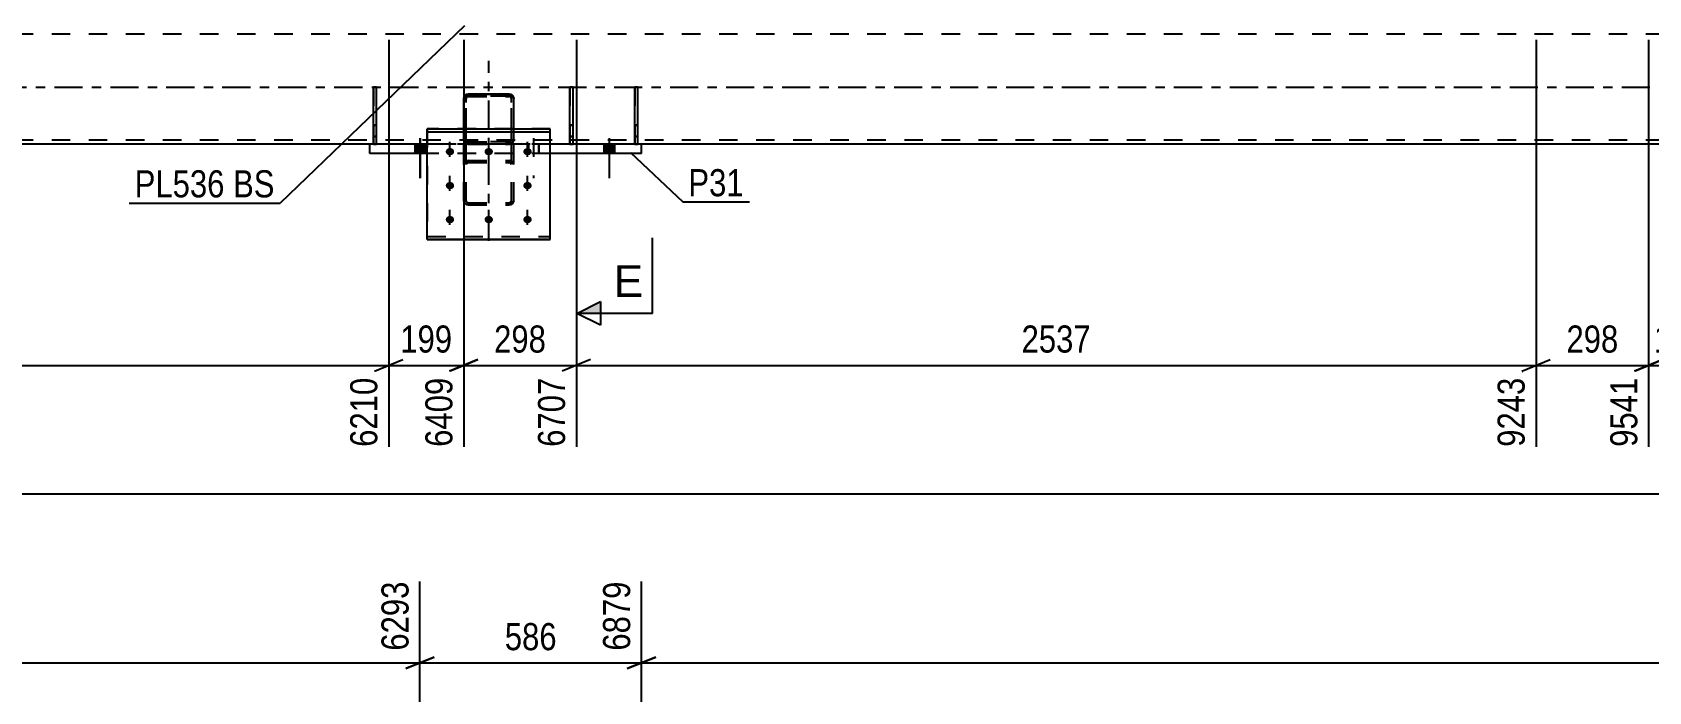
# Model space of a CAD drawing. Header units: millimetres. Extents: x -178 to 1011, y -683 to 158.
# Drawn here: x 170.7 to 341.6, y -191.5 to -121.8 of the extents above; entities that cross this region are included whole.
import ezdxf

# ---------------------------------------------------------------- set-up
doc = ezdxf.new("R2010")
doc.units = ezdxf.units.MM
doc.linetypes.add('DXK_LINE_DOT2', pattern=[3.9198, 1.9599, -1.9599])
doc.linetypes.add('DXK_LINE_DOT3', pattern=[5.9187, 2.979, -0.9799, 0.9799, -0.9799])
doc.styles.add('Arial', font='ARIAL.TTF', dxfattribs={"height": 0.2})
doc.styles.add('Arial Narrow', font='ARIALN.TTF', dxfattribs={"height": 0.2})

# ---------------------------------------------------------------- blocks, each defined once
blk = doc.blocks.new('Part-570387747-7590 - 7586')
at = {"color": 2, "linetype": 'Continuous'}
for p, q in [((212.5, -132), (225.5, -132)), ((212.5, -143.68), (212.5, -132)), ((212.5, -132.31), (225.5, -132.31)), ((225.5, -143.68), (225.5, -132)), ((225.5, -143.68), (212.5, -143.68))]:
    blk.add_line(p, q, dxfattribs=at)
at = {"color": 7, "linetype": 'DXK_LINE_DOT2'}
blk.add_line((212.5, -143.38), (225.5, -143.38), dxfattribs=at)
blk = doc.blocks.new('Part-570387747-7607 - 7586')
at = {"color": 7, "linetype": 'DXK_LINE_DOT3'}
blk.add_line((219, -143.82), (219, -124.84), dxfattribs=at)
at = {"color": 2, "linetype": 'Continuous'}
for p, q in [((216.36, -128.82), (216.4, -128.64)), ((216.36, -132), (216.36, -128.82)), ((216.4, -128.64), (216.5, -128.48)), ((216.5, -128.48), (216.66, -128.38)), ((216.66, -128.38), (216.84, -128.34)), ((216.84, -128.34), (221.16, -128.34)), ((221.16, -128.34), (221.34, -128.38)), ((221.34, -128.38), (221.5, -128.48)), ((221.5, -128.48), (221.6, -128.64)), ((221.6, -128.64), (221.64, -128.82)), ((221.64, -132), (221.64, -128.82))]:
    blk.add_line(p, q, dxfattribs=at)
at = {"color": 7, "linetype": 'DXK_LINE_DOT2'}
for p, q in [((216.62, -128.73), (216.6, -128.82)), ((216.6, -139.6), (216.6, -128.82)), ((216.67, -128.65), (216.62, -128.73)), ((216.75, -128.6), (216.67, -128.65)), ((216.84, -128.58), (216.75, -128.6)), ((216.84, -128.58), (221.16, -128.58)), ((221.25, -128.6), (221.16, -128.58)), ((221.33, -128.65), (221.25, -128.6)), ((221.38, -128.73), (221.33, -128.65)), ((221.4, -128.82), (221.38, -128.73)), ((221.4, -139.6), (221.4, -128.82)), ((216.36, -139.6), (216.36, -132)), ((216.4, -133.31), (216.36, -133.12)), ((216.6, -133.12), (216.62, -133.21)), ((216.62, -133.21), (216.67, -133.29)), ((216.67, -133.29), (216.75, -133.34)), ((221.25, -133.34), (221.33, -133.29)), ((221.33, -133.29), (221.38, -133.21)), ((221.38, -133.21), (221.4, -133.12)), ((221.64, -133.12), (221.6, -133.31)), ((221.64, -139.6), (221.64, -132)), ((216.5, -133.46), (216.4, -133.31)), ((216.66, -133.56), (216.5, -133.46)), ((216.84, -133.6), (216.66, -133.56)), ((216.75, -133.34), (216.84, -133.36)), ((216.84, -133.36), (221.16, -133.36)), ((216.84, -133.6), (221.16, -133.6)), ((221.16, -133.36), (221.25, -133.34)), ((221.34, -133.56), (221.16, -133.6)), ((221.5, -133.46), (221.34, -133.56)), ((221.6, -133.31), (221.5, -133.46)), ((216.4, -135.61), (216.36, -135.77)), ((216.5, -135.47), (216.4, -135.61)), ((216.66, -135.38), (216.5, -135.47)), ((216.6, -135.77), (216.62, -135.69)), ((216.62, -135.69), (216.67, -135.62)), ((216.84, -135.35), (216.66, -135.38)), ((216.67, -135.62), (216.75, -135.58)), ((216.75, -135.58), (216.84, -135.56)), ((216.84, -135.35), (221.16, -135.35)), ((216.84, -135.56), (221.16, -135.56)), ((221.34, -135.38), (221.16, -135.35)), ((221.16, -135.56), (221.25, -135.58)), ((221.25, -135.58), (221.33, -135.62)), ((221.33, -135.62), (221.38, -135.69)), ((221.5, -135.47), (221.34, -135.38)), ((221.38, -135.69), (221.4, -135.77)), ((221.6, -135.61), (221.5, -135.47)), ((221.64, -135.77), (221.6, -135.61)), ((216.36, -139.6), (216.4, -139.76)), ((216.4, -139.76), (216.5, -139.9)), ((216.5, -139.9), (216.66, -139.99)), ((216.62, -139.68), (216.6, -139.6)), ((216.67, -139.75), (216.62, -139.68)), ((216.66, -139.99), (216.84, -140.02)), ((216.75, -139.8), (216.67, -139.75)), ((216.84, -139.81), (216.75, -139.8)), ((216.84, -139.81), (221.16, -139.81)), ((216.84, -140.02), (221.16, -140.02)), ((221.25, -139.8), (221.16, -139.81)), ((221.16, -140.02), (221.34, -139.99)), ((221.33, -139.75), (221.25, -139.8)), ((221.38, -139.68), (221.33, -139.75)), ((221.34, -139.99), (221.5, -139.9)), ((221.4, -139.6), (221.38, -139.68)), ((221.5, -139.9), (221.6, -139.76)), ((221.6, -139.76), (221.64, -139.6))]:
    blk.add_line(p, q, dxfattribs=at)
blk = doc.blocks.new('Part-570387747-7602 - 7586')
at = {"color": 2, "linetype": 'Continuous'}
for p, q in [((216.4, -128.62), (216.36, -128.8)), ((216.36, -128.82), (216.36, -128.8)), ((216.5, -128.46), (216.4, -128.62)), ((216.66, -128.36), (216.5, -128.46)), ((216.84, -128.32), (216.66, -128.36)), ((221.16, -128.32), (216.84, -128.32)), ((221.34, -128.36), (221.16, -128.32)), ((221.5, -128.46), (221.34, -128.36)), ((221.6, -128.62), (221.5, -128.46)), ((221.64, -128.8), (221.6, -128.62)), ((221.64, -128.82), (221.64, -128.8))]:
    blk.add_line(p, q, dxfattribs=at)
at = {"color": 7, "linetype": 'DXK_LINE_DOT2'}
for p, q in [((216.36, -128.8), (216.4, -128.62)), ((216.36, -133.12), (216.36, -128.82)), ((216.6, -128.8), (216.62, -128.71)), ((216.6, -133.12), (216.6, -128.8)), ((216.62, -128.71), (216.67, -128.63)), ((216.66, -128.36), (216.84, -128.32)), ((216.67, -128.63), (216.75, -128.58)), ((216.75, -128.58), (216.84, -128.56)), ((221.16, -128.56), (216.84, -128.56)), ((221.16, -128.32), (221.34, -128.36)), ((221.16, -128.56), (221.25, -128.58)), ((221.25, -128.58), (221.33, -128.63)), ((221.33, -128.63), (221.38, -128.71)), ((221.38, -128.71), (221.4, -128.8)), ((221.4, -133.12), (221.4, -128.8)), ((221.6, -128.62), (221.64, -128.8)), ((221.64, -133.12), (221.64, -128.82)), ((216.36, -133.12), (216.4, -133.3)), ((216.4, -133.3), (216.36, -133.12)), ((216.62, -133.21), (216.6, -133.12)), ((216.67, -133.29), (216.62, -133.21)), ((216.75, -133.34), (216.67, -133.29)), ((221.33, -133.29), (221.25, -133.34)), ((221.38, -133.21), (221.33, -133.29)), ((221.4, -133.12), (221.38, -133.21)), ((221.6, -133.3), (221.64, -133.12)), ((221.64, -133.12), (221.6, -133.3)), ((216.4, -133.3), (216.5, -133.46)), ((216.5, -133.46), (216.66, -133.56)), ((216.66, -133.56), (216.84, -133.6)), ((216.84, -133.6), (216.66, -133.56)), ((216.84, -133.36), (216.75, -133.34)), ((221.16, -133.36), (216.84, -133.36)), ((221.16, -133.6), (216.84, -133.6)), ((221.25, -133.34), (221.16, -133.36)), ((221.16, -133.6), (221.34, -133.56)), ((221.34, -133.56), (221.16, -133.6)), ((221.34, -133.56), (221.5, -133.46)), ((221.5, -133.46), (221.6, -133.3))]:
    blk.add_line(p, q, dxfattribs=at)
at = {"color": 7, "linetype": 'DXK_LINE_DOT3'}
blk.add_line((219, -130.96), (219, -130.96), dxfattribs=at)
at = {"color": 7, "linetype": 'DXK_LINE_DOT2'}
for centre, start, end in [((216.84, -128.8), 112.5, 157.5), ((221.16, -128.8), 22.5, 67.5), ((216.84, -133.12), 202.5, 247.5), ((221.16, -133.12), 292.5, 337.5)]:
    blk.add_arc(centre, 0.48, start, end, dxfattribs=at)
blk = doc.blocks.new('Part-570387747-7608 - 7586')
at = {"color": 2, "linetype": 'Continuous'}
for p, q in [((227.59, -133.6), (227.59, -127.6)), ((227.59, -127.6), (227.91, -127.6)), ((227.91, -133.6), (227.91, -127.6)), ((227.59, -131.6), (227.91, -131.6)), ((227.59, -132.8), (227.59, -132.8)), ((227.91, -132.8), (227.91, -132.8)), ((227.91, -133.6), (227.59, -133.6))]:
    blk.add_line(p, q, dxfattribs=at)
at = {"color": 7, "linetype": 'DXK_LINE_DOT2'}
blk.add_line((227.91, -132.8), (227.59, -132.8), dxfattribs=at)
blk = doc.blocks.new('Bolt-570387747-7627 - 7586')
at = {"linetype": 'Continuous'}
for points in [[(214.9, -134.02), (214.99, -134.03), (215.08, -134.06), (215.16, -134.1), (215.23, -134.15), (215.28, -134.21), (215.32, -134.29), (215.34, -134.37), (215.34, -134.45), (215.32, -134.53), (215.28, -134.6), (215.23, -134.66), (215.16, -134.72), (215.08, -134.76), (214.99, -134.78), (214.9, -134.79), (214.81, -134.78), (214.72, -134.76), (214.64, -134.72), (214.57, -134.66), (214.52, -134.6), (214.48, -134.53), (214.46, -134.45), (214.46, -134.37), (214.48, -134.29), (214.52, -134.21), (214.57, -134.15), (214.64, -134.1), (214.72, -134.06), (214.81, -134.03)], [(219, -134.02), (219.09, -134.03), (219.18, -134.06), (219.26, -134.1), (219.33, -134.15), (219.38, -134.21), (219.42, -134.29), (219.44, -134.37), (219.44, -134.45), (219.42, -134.53), (219.38, -134.6), (219.33, -134.66), (219.26, -134.72), (219.18, -134.76), (219.09, -134.78), (219, -134.79), (218.91, -134.78), (218.82, -134.76), (218.74, -134.72), (218.67, -134.66), (218.62, -134.6), (218.58, -134.53), (218.56, -134.45), (218.56, -134.37), (218.58, -134.29), (218.62, -134.21), (218.67, -134.15), (218.74, -134.1), (218.82, -134.06), (218.91, -134.03)], [(223.1, -134.02), (223.19, -134.03), (223.28, -134.06), (223.36, -134.1), (223.43, -134.15), (223.48, -134.21), (223.52, -134.29), (223.54, -134.37), (223.54, -134.45), (223.52, -134.53), (223.48, -134.6), (223.43, -134.66), (223.36, -134.72), (223.28, -134.76), (223.19, -134.78), (223.1, -134.79), (223.01, -134.78), (222.92, -134.76), (222.84, -134.72), (222.77, -134.66), (222.72, -134.6), (222.68, -134.53), (222.66, -134.45), (222.66, -134.37), (222.68, -134.29), (222.72, -134.21), (222.77, -134.15), (222.84, -134.1), (222.92, -134.06), (223.01, -134.03)], [(214.9, -137.61), (214.99, -137.62), (215.08, -137.64), (215.16, -137.68), (215.23, -137.74), (215.28, -137.8), (215.32, -137.88), (215.34, -137.96), (215.34, -138.04), (215.32, -138.11), (215.28, -138.19), (215.23, -138.25), (215.16, -138.31), (215.08, -138.35), (214.99, -138.37), (214.9, -138.38), (214.81, -138.37), (214.72, -138.35), (214.64, -138.31), (214.57, -138.25), (214.52, -138.19), (214.48, -138.11), (214.46, -138.04), (214.46, -137.96), (214.48, -137.88), (214.52, -137.8), (214.57, -137.74), (214.64, -137.68), (214.72, -137.64), (214.81, -137.62)], [(223.1, -137.61), (223.19, -137.62), (223.28, -137.64), (223.36, -137.68), (223.43, -137.74), (223.48, -137.8), (223.52, -137.88), (223.54, -137.96), (223.54, -138.04), (223.52, -138.11), (223.48, -138.19), (223.43, -138.25), (223.36, -138.31), (223.28, -138.35), (223.19, -138.37), (223.1, -138.38), (223.01, -138.37), (222.92, -138.35), (222.84, -138.31), (222.77, -138.25), (222.72, -138.19), (222.68, -138.11), (222.66, -138.04), (222.66, -137.96), (222.68, -137.88), (222.72, -137.8), (222.77, -137.74), (222.84, -137.68), (222.92, -137.64), (223.01, -137.62)], [(214.9, -141.2), (214.99, -141.21), (215.08, -141.23), (215.16, -141.27), (215.23, -141.33), (215.28, -141.39), (215.32, -141.47), (215.34, -141.54), (215.34, -141.62), (215.32, -141.7), (215.28, -141.78), (215.23, -141.84), (215.16, -141.9), (215.08, -141.94), (214.99, -141.96), (214.9, -141.97), (214.81, -141.96), (214.72, -141.94), (214.64, -141.9), (214.57, -141.84), (214.52, -141.78), (214.48, -141.7), (214.46, -141.62), (214.46, -141.54), (214.48, -141.47), (214.52, -141.39), (214.57, -141.33), (214.64, -141.27), (214.72, -141.23), (214.81, -141.21)], [(219, -141.2), (219.09, -141.21), (219.18, -141.23), (219.26, -141.27), (219.33, -141.33), (219.38, -141.39), (219.42, -141.47), (219.44, -141.54), (219.44, -141.62), (219.42, -141.7), (219.38, -141.78), (219.33, -141.84), (219.26, -141.9), (219.18, -141.94), (219.09, -141.96), (219, -141.97), (218.91, -141.96), (218.82, -141.94), (218.74, -141.9), (218.67, -141.84), (218.62, -141.78), (218.58, -141.7), (218.56, -141.62), (218.56, -141.54), (218.58, -141.47), (218.62, -141.39), (218.67, -141.33), (218.74, -141.27), (218.82, -141.23), (218.91, -141.21)], [(223.1, -141.2), (223.19, -141.21), (223.28, -141.23), (223.36, -141.27), (223.43, -141.33), (223.48, -141.39), (223.52, -141.47), (223.54, -141.54), (223.54, -141.62), (223.52, -141.7), (223.48, -141.78), (223.43, -141.84), (223.36, -141.9), (223.28, -141.94), (223.19, -141.96), (223.1, -141.97), (223.01, -141.96), (222.92, -141.94), (222.84, -141.9), (222.77, -141.84), (222.72, -141.78), (222.68, -141.7), (222.66, -141.62), (222.66, -141.54), (222.68, -141.47), (222.72, -141.39), (222.77, -141.33), (222.84, -141.27), (222.92, -141.23), (223.01, -141.21)]]:
    blk.add_hatch(color=1, dxfattribs=at).paths.add_polyline_path(points)
at = {"color": 1, "linetype": 'Continuous'}
for p, q in [((214.9, -134.97), (214.9, -133.36)), ((219, -134.97), (219, -133.36)), ((223.1, -134.97), (223.1, -133.36)), ((214.9, -138.56), (214.9, -136.95)), ((223.1, -138.56), (223.1, -136.95)), ((214.9, -142.15), (214.9, -140.54)), ((219, -142.15), (219, -140.54)), ((223.1, -142.15), (223.1, -140.54))]:
    blk.add_line(p, q, dxfattribs=at)
blk = doc.blocks.new('Part-570387747-8065 - 7586')
at = {"color": 7, "linetype": 'DXK_LINE_DOT2'}
for p, q in [((206.83, -127.6), (206.83, -133.6)), ((207.15, -127.6), (206.83, -127.6)), ((207.15, -133.6), (207.15, -127.6)), ((207.15, -131.6), (206.83, -131.6)), ((206.83, -132.8), (207.15, -132.8)), ((206.83, -133.6), (207.15, -133.6))]:
    blk.add_line(p, q, dxfattribs=at)
blk = doc.blocks.new('Bolt-570387747-7913 - 7586')
at = {"linetype": 'Continuous'}
for points in [[(212.29, -133.6), (211.21, -133.6), (211.21, -134.6), (212.29, -134.6)], [(232.29, -133.6), (231.21, -133.6), (231.21, -134.6), (232.29, -134.6)]]:
    blk.add_hatch(color=1, dxfattribs=at).paths.add_polyline_path(points)
at = {"color": 1, "linetype": 'Continuous'}
for p, q in [((211.75, -133), (211.75, -137.2)), ((231.75, -133), (231.75, -137.2)), ((211.21, -133.6), (211.21, -134.6)), ((212.29, -133.6), (212.29, -134.6)), ((231.21, -133.6), (231.21, -134.6)), ((232.29, -133.6), (232.29, -134.6))]:
    blk.add_line(p, q, dxfattribs=at)
at = {"color": 1, "linetype": 'DXK_LINE_DOT2'}
for p, q in [((223.75, -133), (223.75, -137.2)), ((223.21, -133.6), (223.21, -134.6)), ((224.29, -133.6), (224.29, -134.6))]:
    blk.add_line(p, q, dxfattribs=at)
blk = doc.blocks.new('Bolt-570387747-7914 - 7586')
at = {"linetype": 'Continuous'}
for points in [[(212.26, -133.6), (211.18, -133.6), (211.18, -134.6), (212.26, -134.6)], [(232.26, -133.6), (231.18, -133.6), (231.18, -134.6), (232.26, -134.6)]]:
    blk.add_hatch(color=1, dxfattribs=at).paths.add_polyline_path(points)
at = {"color": 1, "linetype": 'Continuous'}
for p, q in [((211.72, -133), (211.72, -137.2)), ((231.72, -133), (231.72, -137.2)), ((211.18, -133.6), (211.18, -134.6)), ((212.26, -133.6), (212.26, -134.6)), ((231.18, -133.6), (231.18, -134.6)), ((232.26, -133.6), (232.26, -134.6))]:
    blk.add_line(p, q, dxfattribs=at)
at = {"color": 1, "linetype": 'DXK_LINE_DOT2'}
for p, q in [((223.72, -133), (223.72, -137.2)), ((223.18, -133.6), (223.18, -134.6)), ((224.26, -133.6), (224.26, -134.6))]:
    blk.add_line(p, q, dxfattribs=at)
blk = doc.blocks.new('Bolt-570387747-7915 - 7586')
at = {"color": 1, "linetype": 'DXK_LINE_DOT2'}
for p, q in [((214.9, -134.97), (214.9, -133.36)), ((219, -134.97), (219, -133.36)), ((223.1, -134.97), (223.1, -133.36)), ((214.9, -138.56), (214.9, -136.95)), ((223.1, -138.56), (223.1, -136.95)), ((214.9, -142.15), (214.9, -140.54)), ((219, -142.15), (219, -140.54)), ((223.1, -142.15), (223.1, -140.54))]:
    blk.add_line(p, q, dxfattribs=at)
blk = doc.blocks.new('Part-570387747-8003 - 7586')
at = {"color": 2, "linetype": 'Continuous'}
for p, q in [((206.43, -134.6), (206.43, -133.6)), ((212.5, -133.6), (206.43, -133.6)), ((212.5, -134.6), (206.43, -134.6)), ((235.15, -133.6), (225.5, -133.6)), ((235.15, -134.6), (225.5, -134.6)), ((235.15, -134.6), (235.15, -133.6))]:
    blk.add_line(p, q, dxfattribs=at)
at = {"color": 7, "linetype": 'DXK_LINE_DOT2'}
for p, q in [((225.5, -133.6), (212.5, -133.6)), ((225.5, -134.6), (212.5, -134.6))]:
    blk.add_line(p, q, dxfattribs=at)
blk = doc.blocks.new('Part-570387747-8004 - 7586')
at = {"color": 7, "linetype": 'DXK_LINE_DOT2'}
for p, q in [((216.36, -128.8), (216.4, -128.62)), ((216.4, -128.62), (216.36, -128.8)), ((216.36, -133.12), (216.36, -128.8)), ((216.4, -128.62), (216.5, -128.46)), ((216.5, -128.46), (216.66, -128.36)), ((216.62, -128.71), (216.6, -128.8)), ((216.6, -133.12), (216.6, -128.8)), ((216.67, -128.63), (216.62, -128.71)), ((216.66, -128.36), (216.84, -128.32)), ((216.84, -128.32), (216.66, -128.36)), ((216.75, -128.58), (216.67, -128.63)), ((216.84, -128.56), (216.75, -128.58)), ((221.16, -128.32), (216.84, -128.32)), ((221.16, -128.56), (216.84, -128.56)), ((221.16, -128.32), (221.34, -128.36)), ((221.34, -128.36), (221.16, -128.32)), ((221.25, -128.58), (221.16, -128.56)), ((221.33, -128.63), (221.25, -128.58)), ((221.38, -128.71), (221.33, -128.63)), ((221.34, -128.36), (221.5, -128.46)), ((221.4, -128.8), (221.38, -128.71)), ((221.4, -133.12), (221.4, -128.8)), ((221.5, -128.46), (221.6, -128.62)), ((221.6, -128.62), (221.64, -128.8)), ((221.64, -128.8), (221.6, -128.62)), ((221.64, -133.12), (221.64, -128.8)), ((216.4, -133.3), (216.36, -133.12)), ((216.36, -133.12), (216.4, -133.3)), ((216.6, -133.12), (216.62, -133.21)), ((216.62, -133.21), (216.67, -133.29)), ((216.67, -133.29), (216.75, -133.34)), ((221.25, -133.34), (221.33, -133.29)), ((221.33, -133.29), (221.38, -133.21)), ((221.38, -133.21), (221.4, -133.12)), ((221.64, -133.12), (221.6, -133.3)), ((221.6, -133.3), (221.64, -133.12)), ((216.5, -133.46), (216.4, -133.3)), ((216.66, -133.56), (216.5, -133.46)), ((216.84, -133.6), (216.66, -133.56)), ((216.66, -133.56), (216.84, -133.6)), ((216.75, -133.34), (216.84, -133.36)), ((221.16, -133.36), (216.84, -133.36)), ((221.16, -133.6), (216.84, -133.6)), ((221.16, -133.36), (221.25, -133.34)), ((221.34, -133.56), (221.16, -133.6)), ((221.16, -133.6), (221.34, -133.56)), ((221.5, -133.46), (221.34, -133.56)), ((221.6, -133.3), (221.5, -133.46))]:
    blk.add_line(p, q, dxfattribs=at)
at = {"color": 7, "linetype": 'DXK_LINE_DOT3'}
blk.add_line((219, -130.96), (219, -130.96), dxfattribs=at)
at = {"color": 7, "linetype": 'DXK_LINE_DOT2'}
for centre, start, end in [((216.84, -128.8), 112.5, 157.5), ((221.16, -128.8), 22.5, 67.5), ((216.84, -133.12), 202.5, 247.5), ((221.16, -133.12), 292.5, 337.5)]:
    blk.add_arc(centre, 0.48, start, end, dxfattribs=at)
blk = doc.blocks.new('Part-570387747-8005 - 7586')
at = {"color": 7, "linetype": 'DXK_LINE_DOT3'}
blk.add_line((219, -143.82), (219, -124.82), dxfattribs=at)
at = {"color": 7, "linetype": 'DXK_LINE_DOT2'}
for p, q in [((216.4, -128.62), (216.36, -128.8)), ((216.36, -139.6), (216.36, -128.8)), ((216.5, -128.46), (216.4, -128.62)), ((216.66, -128.36), (216.5, -128.46)), ((216.6, -128.8), (216.62, -128.71)), ((216.6, -139.6), (216.6, -128.8)), ((216.62, -128.71), (216.67, -128.63)), ((216.84, -128.32), (216.66, -128.36)), ((216.67, -128.63), (216.75, -128.58)), ((216.75, -128.58), (216.84, -128.56)), ((216.84, -128.32), (221.16, -128.32)), ((216.84, -128.56), (221.16, -128.56)), ((221.34, -128.36), (221.16, -128.32)), ((221.16, -128.56), (221.25, -128.58)), ((221.25, -128.58), (221.33, -128.63)), ((221.33, -128.63), (221.38, -128.71)), ((221.5, -128.46), (221.34, -128.36)), ((221.38, -128.71), (221.4, -128.8)), ((221.4, -139.6), (221.4, -128.8)), ((221.6, -128.62), (221.5, -128.46)), ((221.64, -128.8), (221.6, -128.62)), ((221.64, -139.6), (221.64, -128.8)), ((216.36, -133.12), (216.4, -133.3)), ((216.62, -133.21), (216.6, -133.12)), ((216.67, -133.29), (216.62, -133.21)), ((216.75, -133.34), (216.67, -133.29)), ((221.33, -133.29), (221.25, -133.34)), ((221.38, -133.21), (221.33, -133.29)), ((221.4, -133.12), (221.38, -133.21)), ((221.6, -133.3), (221.64, -133.12)), ((216.4, -133.3), (216.5, -133.46)), ((216.5, -133.46), (216.66, -133.56)), ((216.66, -133.56), (216.84, -133.6)), ((216.84, -133.36), (216.75, -133.34)), ((216.84, -133.36), (221.16, -133.36)), ((216.84, -133.6), (221.16, -133.6)), ((221.25, -133.34), (221.16, -133.36)), ((221.16, -133.6), (221.34, -133.56)), ((221.34, -133.56), (221.5, -133.46)), ((221.5, -133.46), (221.6, -133.3)), ((216.36, -135.77), (216.4, -135.61)), ((216.4, -135.61), (216.5, -135.47)), ((216.5, -135.47), (216.66, -135.38)), ((216.62, -135.69), (216.6, -135.77)), ((216.67, -135.62), (216.62, -135.69)), ((216.66, -135.38), (216.84, -135.35)), ((216.75, -135.58), (216.67, -135.62)), ((216.84, -135.56), (216.75, -135.58)), ((216.84, -135.35), (221.16, -135.35)), ((216.84, -135.56), (221.16, -135.56)), ((221.16, -135.35), (221.34, -135.38)), ((221.25, -135.58), (221.16, -135.56)), ((221.33, -135.62), (221.25, -135.58)), ((221.38, -135.69), (221.33, -135.62)), ((221.34, -135.38), (221.5, -135.47)), ((221.4, -135.77), (221.38, -135.69)), ((221.5, -135.47), (221.6, -135.61)), ((221.6, -135.61), (221.64, -135.77)), ((216.4, -139.76), (216.36, -139.6)), ((216.5, -139.9), (216.4, -139.76)), ((216.66, -139.99), (216.5, -139.9)), ((216.6, -139.6), (216.62, -139.68)), ((216.62, -139.68), (216.67, -139.75)), ((216.84, -140.03), (216.66, -139.99)), ((216.67, -139.75), (216.75, -139.8)), ((216.75, -139.8), (216.84, -139.81)), ((216.84, -139.81), (221.16, -139.81)), ((216.84, -140.03), (221.16, -140.03)), ((221.16, -139.81), (221.25, -139.8)), ((221.34, -139.99), (221.16, -140.03)), ((221.25, -139.8), (221.33, -139.75)), ((221.33, -139.75), (221.38, -139.68)), ((221.5, -139.9), (221.34, -139.99)), ((221.38, -139.68), (221.4, -139.6)), ((221.6, -139.76), (221.5, -139.9)), ((221.64, -139.6), (221.6, -139.76))]:
    blk.add_line(p, q, dxfattribs=at)
blk = doc.blocks.new('Part-570387747-8058 - 7586')
at = {"color": 7, "linetype": 'DXK_LINE_DOT2'}
for p, q in [((798, -122), (-40, -122)), ((798, -133.2), (-40, -133.2)), ((798, -133.6), (-27.5, -133.6)), ((235.15, -133.6), (206.43, -133.6))]:
    blk.add_line(p, q, dxfattribs=at)
at = {"color": 7, "linetype": 'DXK_LINE_DOT3'}
blk.add_line((-40, -127.6), (798, -127.6), dxfattribs=at)
at = {"color": 2, "linetype": 'Continuous'}
for p, q in [((206.43, -133.6), (-14.5, -133.6)), ((452.5, -133.6), (235.15, -133.6))]:
    blk.add_line(p, q, dxfattribs=at)
blk = doc.blocks.new('Part-570387747-8064 - 7586')
at = {"color": 7, "linetype": 'DXK_LINE_DOT2'}
for p, q in [((234.43, -127.6), (234.43, -133.6)), ((234.75, -127.6), (234.43, -127.6)), ((234.75, -133.6), (234.75, -127.6)), ((234.75, -131.6), (234.43, -131.6)), ((234.43, -132.8), (234.75, -132.8)), ((234.43, -133.6), (234.75, -133.6))]:
    blk.add_line(p, q, dxfattribs=at)
blk = doc.blocks.new('Part-570387747-8066 - 7586')
at = {"color": 2, "linetype": 'Continuous'}
for p, q in [((234.43, -133.6), (234.43, -127.6)), ((234.43, -127.6), (234.75, -127.6)), ((234.75, -133.6), (234.75, -127.6)), ((234.43, -131.6), (234.75, -131.6)), ((234.43, -132.8), (234.43, -132.8)), ((234.75, -132.8), (234.75, -132.8)), ((234.75, -133.6), (234.43, -133.6))]:
    blk.add_line(p, q, dxfattribs=at)
at = {"color": 7, "linetype": 'DXK_LINE_DOT2'}
blk.add_line((234.75, -132.8), (234.43, -132.8), dxfattribs=at)
blk = doc.blocks.new('Part-570387747-8067 - 7586')
at = {"color": 2, "linetype": 'Continuous'}
for p, q in [((206.83, -133.6), (206.83, -127.6)), ((206.83, -127.6), (207.15, -127.6)), ((207.15, -133.6), (207.15, -127.6)), ((206.83, -131.6), (207.15, -131.6)), ((206.83, -132.8), (206.83, -132.8)), ((207.15, -132.8), (207.15, -132.8)), ((207.15, -133.6), (206.83, -133.6))]:
    blk.add_line(p, q, dxfattribs=at)
at = {"color": 7, "linetype": 'DXK_LINE_DOT2'}
blk.add_line((207.15, -132.8), (206.83, -132.8), dxfattribs=at)
blk = doc.blocks.new('Part-570387747-8068 - 7586')
at = {"color": 7, "linetype": 'DXK_LINE_DOT2'}
for p, q in [((227.59, -127.6), (227.59, -133.6)), ((227.91, -127.6), (227.59, -127.6)), ((227.91, -133.6), (227.91, -127.6)), ((227.91, -131.6), (227.59, -131.6)), ((227.59, -132.8), (227.91, -132.8)), ((227.59, -133.6), (227.91, -133.6))]:
    blk.add_line(p, q, dxfattribs=at)
blk = doc.blocks.new('Part-570387747-8069 - 7586')
at = {"color": 7, "linetype": 'DXK_LINE_DOT2'}
for p, q in [((225.5, -132), (212.5, -132)), ((212.5, -132), (212.5, -143.68)), ((212.5, -132.31), (225.5, -132.31)), ((225.5, -143.68), (225.5, -132)), ((212.5, -143.38), (225.5, -143.38))]:
    blk.add_line(p, q, dxfattribs=at)
at = {"color": 2, "linetype": 'Continuous'}
for p, q in [((212.5, -143.69), (212.5, -143.68)), ((212.5, -143.69), (225.5, -143.69)), ((225.5, -143.69), (225.5, -143.68))]:
    blk.add_line(p, q, dxfattribs=at)
blk = doc.blocks.new('StraightDimension-570387747-8640 - 7586')
at = {"color": 7, "linetype": 'Continuous'}
for p, q in [((228.27, -122.6), (228.27, -165.6)), ((329.73, -122.6), (329.73, -165.6)), ((229.77, -156.39), (226.77, -157.59)), ((228.27, -156.99), (329.73, -156.99)), ((328.23, -157.59), (331.23, -156.39))]:
    blk.add_line(p, q, dxfattribs=at)
at = {"color": 0}
blk.add_wipeout([(283.26, -156.24), (283.26, -152.04), (274.74, -152.04), (274.74, -156.24)], dxfattribs=at)
at = {"color": 0, "linetype": 'Continuous'}
blk.add_wipeout([(329.13, -157.69), (324.93, -157.69), (324.93, -166.2), (329.13, -166.2)], dxfattribs=at)
at = {"color": 3, "style": 'Arial Narrow'}
blk.add_text('2537', height=2.863, dxfattribs=at).set_placement((275.34, -155.64))
at = {"color": 3, "linetype": 'Continuous', "style": 'Arial Narrow'}
blk.add_text('9243', height=2.863, rotation=90.0002, dxfattribs=at).set_placement((328.53, -165.6))
blk = doc.blocks.new('StraightDimension-570387747-8614 - 7586')
at = {"color": 7, "linetype": 'Continuous'}
for p, q in [((341.64, -122.6), (341.64, -165.6)), ((348.27, -122.6), (348.27, -165.6)), ((340.14, -157.59), (343.14, -156.39)), ((341.64, -156.99), (348.27, -156.99)), ((349.77, -156.39), (346.77, -157.59))]:
    blk.add_line(p, q, dxfattribs=at)
at = {"color": 0}
blk.add_wipeout([(348.3, -156.24), (348.3, -152.04), (341.61, -152.04), (341.61, -156.24)], dxfattribs=at)
at = {"color": 0, "linetype": 'Continuous'}
blk.add_wipeout([(347.67, -157.69), (343.47, -157.69), (343.47, -166.2), (347.67, -166.2)], dxfattribs=at)
at = {"color": 3, "style": 'Arial Narrow'}
blk.add_text('166', height=2.863, dxfattribs=at).set_placement((342.21, -155.64))
at = {"color": 3, "linetype": 'Continuous', "style": 'Arial Narrow'}
blk.add_text('9707', height=2.863, rotation=90.0002, dxfattribs=at).set_placement((347.07, -165.6))
blk = doc.blocks.new('StraightDimension-570387747-9321 - 7586')
at = {"color": 7, "linetype": 'Continuous'}
blk.add_line((-41, -170.58), (839, -170.58), dxfattribs=at)
blk = doc.blocks.new('StraightDimension-570387747-8627 - 7586')
at = {"color": 7, "linetype": 'Continuous'}
for p, q in [((329.73, -122.6), (329.73, -165.6)), ((341.64, -122.6), (341.64, -165.6)), ((328.23, -157.59), (331.23, -156.39)), ((329.73, -156.99), (341.64, -156.99)), ((343.14, -156.39), (340.14, -157.59))]:
    blk.add_line(p, q, dxfattribs=at)
at = {"color": 0}
blk.add_wipeout([(339.03, -156.24), (339.03, -152.04), (332.35, -152.04), (332.35, -156.24)], dxfattribs=at)
at = {"color": 0, "linetype": 'Continuous'}
blk.add_wipeout([(341.04, -157.69), (336.84, -157.69), (336.84, -166.2), (341.04, -166.2)], dxfattribs=at)
at = {"color": 3, "style": 'Arial Narrow'}
blk.add_text('298', height=2.863, dxfattribs=at).set_placement((332.95, -155.64))
at = {"color": 3, "linetype": 'Continuous', "style": 'Arial Narrow'}
blk.add_text('9541', height=2.863, rotation=90.0002, dxfattribs=at).set_placement((340.44, -165.6))
blk = doc.blocks.new('StraightDimension-570387747-8656 - 7586')
at = {"color": 7, "linetype": 'Continuous'}
for p, q in [((216.36, -122.6), (216.36, -165.6)), ((228.27, -122.6), (228.27, -165.6)), ((214.86, -157.59), (217.86, -156.39)), ((216.36, -156.99), (228.27, -156.99)), ((229.77, -156.39), (226.77, -157.59))]:
    blk.add_line(p, q, dxfattribs=at)
at = {"color": 0}
blk.add_wipeout([(225.66, -156.24), (225.66, -152.04), (218.97, -152.04), (218.97, -156.24)], dxfattribs=at)
at = {"color": 0, "linetype": 'Continuous'}
blk.add_wipeout([(227.67, -157.69), (223.47, -157.69), (223.47, -166.2), (227.67, -166.2)], dxfattribs=at)
at = {"color": 3, "style": 'Arial Narrow'}
blk.add_text('298', height=2.863, dxfattribs=at).set_placement((219.57, -155.64))
at = {"color": 3, "linetype": 'Continuous', "style": 'Arial Narrow'}
blk.add_text('6707', height=2.863, rotation=90.0002, dxfattribs=at).set_placement((227.07, -165.6))
blk = doc.blocks.new('StraightDimension-570387747-8668 - 7586')
at = {"color": 7, "linetype": 'Continuous'}
for p, q in [((208.42, -122.6), (208.42, -165.6)), ((216.36, -122.6), (216.36, -165.6)), ((206.92, -157.59), (209.92, -156.39)), ((208.42, -156.99), (216.36, -156.99)), ((217.86, -156.39), (214.86, -157.59))]:
    blk.add_line(p, q, dxfattribs=at)
at = {"color": 0}
blk.add_wipeout([(215.73, -156.24), (215.73, -152.04), (209.05, -152.04), (209.05, -156.24)], dxfattribs=at)
at = {"color": 0, "linetype": 'Continuous'}
blk.add_wipeout([(215.76, -157.69), (211.56, -157.69), (211.56, -166.2), (215.76, -166.2)], dxfattribs=at)
at = {"color": 3, "style": 'Arial Narrow'}
blk.add_text('199', height=2.863, dxfattribs=at).set_placement((209.65, -155.64))
at = {"color": 3, "linetype": 'Continuous', "style": 'Arial Narrow'}
blk.add_text('6409', height=2.863, rotation=90.0002, dxfattribs=at).set_placement((215.16, -165.6))
blk = doc.blocks.new('StraightDimension-570387747-8680 - 7586')
at = {"color": 7, "linetype": 'Continuous'}
for p, q in [((109.59, -122.6), (109.59, -165.6)), ((208.42, -122.6), (208.42, -165.6)), ((111.09, -156.39), (108.09, -157.59)), ((109.59, -156.99), (208.42, -156.99)), ((206.92, -157.59), (209.92, -156.39))]:
    blk.add_line(p, q, dxfattribs=at)
at = {"color": 0}
blk.add_wipeout([(163.26, -156.24), (163.26, -152.04), (154.74, -152.04), (154.74, -156.24)], dxfattribs=at)
at = {"color": 0, "linetype": 'Continuous'}
blk.add_wipeout([(207.82, -157.69), (203.62, -157.69), (203.62, -166.2), (207.82, -166.2)], dxfattribs=at)
at = {"color": 3, "style": 'Arial Narrow'}
blk.add_text('2471', height=2.863, dxfattribs=at).set_placement((155.34, -155.64))
at = {"color": 3, "linetype": 'Continuous', "style": 'Arial Narrow'}
blk.add_text('6210', height=2.863, rotation=90.0002, dxfattribs=at).set_placement((207.22, -165.6))
blk = doc.blocks.new('StraightDimension-570387747-6853 - 6363')
at = {"color": 7, "linetype": 'Continuous'}
for p, q in [((211.72, -230.54), (211.72, -179.83)), ((210.22, -189.04), (213.22, -187.84)), ((-40, -188.44), (211.72, -188.44))]:
    blk.add_line(p, q, dxfattribs=at)
at = {"color": 0, "linetype": 'Continuous'}
blk.add_wipeout([(211.12, -179.23), (206.92, -179.23), (206.92, -187.74), (211.12, -187.74)], dxfattribs=at)
at = {"color": 3, "linetype": 'Continuous', "style": 'Arial Narrow'}
blk.add_text('6293', height=2.863, rotation=90.0002, dxfattribs=at).set_placement((210.52, -187.14))
blk = doc.blocks.new('StraightDimension-570387747-6866 - 6363')
at = {"color": 7, "linetype": 'Continuous'}
for p, q in [((211.72, -230.54), (211.72, -179.83)), ((235.15, -230.58), (235.15, -179.83)), ((213.22, -187.84), (210.22, -189.04)), ((233.65, -189.04), (236.65, -187.84)), ((211.72, -188.44), (235.15, -188.44))]:
    blk.add_line(p, q, dxfattribs=at)
at = {"color": 0, "linetype": 'Continuous'}
blk.add_wipeout([(234.55, -179.23), (230.35, -179.23), (230.35, -187.74), (234.55, -187.74)], dxfattribs=at)
at = {"color": 0}
blk.add_wipeout([(226.78, -187.69), (226.78, -183.49), (220.1, -183.49), (220.1, -187.69)], dxfattribs=at)
at = {"color": 3, "linetype": 'Continuous', "style": 'Arial Narrow'}
blk.add_text('6879', height=2.863, rotation=90.0002, dxfattribs=at).set_placement((233.95, -187.14))
at = {"color": 3, "style": 'Arial Narrow'}
blk.add_text('586', height=2.863, dxfattribs=at).set_placement((220.7, -187.09))
blk = doc.blocks.new('StraightDimension-570387747-6879 - 6363')
at = {"color": 7, "linetype": 'Continuous'}
for p, q in [((235.15, -230.58), (235.15, -179.83)), ((236.65, -187.84), (233.65, -189.04)), ((235.15, -188.44), (798, -188.44))]:
    blk.add_line(p, q, dxfattribs=at)
blk = doc.blocks.new('Mark-570387747-7999 - 7586')
at = {"color": 0}
blk.add_wipeout([(245.96, -139.12), (245.96, -136.12), (240.11, -136.12), (240.11, -139.12)], dxfattribs=at)
blk.add_wipeout([(245.96, -139.12), (245.96, -136.12), (240.11, -136.12), (240.11, -139.12)], dxfattribs=at)
at = {"color": 30, "linetype": 'Continuous'}
for p, q in [((233.98, -134.49), (239.51, -139.72)), ((239.51, -139.72), (246.56, -139.72))]:
    blk.add_line(p, q, dxfattribs=at)
at = {"color": 3, "style": 'Arial Narrow'}
blk.add_text('P31', height=2.863, dxfattribs=at).set_placement((240.11, -139.12))
blk = doc.blocks.new('SectionMark-570387747-9548 - 7586')
at = {"linetype": 'Continuous'}
blk.add_hatch(color=6, dxfattribs=at).paths.add_polyline_path([(230.82, -150.26), (230.82, -151.51), (228.32, -151.51)])
at = {"color": 6, "linetype": 'Continuous'}
for p, q in [((236.32, -151.51), (236.32, -143.51)), ((228.32, -151.51), (230.82, -150.26)), ((230.82, -150.26), (230.82, -152.76)), ((236.32, -151.51), (228.32, -151.51)), ((230.82, -152.76), (228.32, -151.51))]:
    blk.add_line(p, q, dxfattribs=at)
at = {"color": 0, "linetype": 'Continuous'}
blk.add_wipeout([(235.32, -149.76), (235.32, -146.26), (232.21, -146.26), (232.21, -149.76)], dxfattribs=at)
at = {"color": 3, "linetype": 'Continuous', "style": 'Arial'}
blk.add_text('E', height=3.34, dxfattribs=at).set_placement((232.21, -149.76))
blk = doc.blocks.new('MarkSet-570387747-9629 - 7586')
at = {"color": 0}
for points in [[(191.07, -139.24), (191.07, -136.24), (181.57, -136.24), (181.57, -139.24)], [(196.35, -139.24), (196.35, -136.24), (191.97, -136.24), (191.97, -139.24)]]:
    blk.add_wipeout(points, dxfattribs=at)
for points in [[(191.07, -139.24), (191.07, -136.24), (181.57, -136.24), (181.57, -139.24)], [(196.35, -139.24), (196.35, -136.24), (191.97, -136.24), (191.97, -139.24)]]:
    blk.add_wipeout(points, dxfattribs=at)
at = {"color": 30, "linetype": 'Continuous'}
for p in [(216.42, -121.1), (180.97, -139.84)]:
    blk.add_line(p, (196.95, -139.84), dxfattribs=at)
at = {"color": 3, "style": 'Arial Narrow'}
for s, p in [('PL536', (181.57, -139.24)), ('BS', (191.97, -139.24))]:
    blk.add_text(s, height=2.863, dxfattribs=at).set_placement(p)

msp = doc.modelspace()

# ---------------------------------------------------------------- block references
for name in ['Part-570387747-8058 - 7586', 'Part-570387747-8005 - 7586', 'Part-570387747-7607 - 7586', 'Part-570387747-8065 - 7586', 'Part-570387747-8067 - 7586', 'Part-570387747-7608 - 7586', 'Part-570387747-8068 - 7586', 'Part-570387747-8064 - 7586', 'Part-570387747-8066 - 7586', 'Part-570387747-7602 - 7586', 'Part-570387747-8004 - 7586', 'Bolt-570387747-7914 - 7586', 'Bolt-570387747-7913 - 7586', 'Part-570387747-7590 - 7586', 'Part-570387747-8069 - 7586', 'Part-570387747-8003 - 7586', 'Bolt-570387747-7627 - 7586', 'Bolt-570387747-7915 - 7586', 'StraightDimension-570387747-6853 - 6363']:
    msp.add_blockref(name, (0, 0))

# ---------------------------------------------------------------- next in the draw order: block references
for name in ['StraightDimension-570387747-8640 - 7586', 'StraightDimension-570387747-8614 - 7586', 'StraightDimension-570387747-6866 - 6363']:
    msp.add_blockref(name, (0, 0))

# ---------------------------------------------------------------- next in the draw order: block references
for name in ['StraightDimension-570387747-9321 - 7586', 'StraightDimension-570387747-6879 - 6363']:
    msp.add_blockref(name, (0, 0))

# ---------------------------------------------------------------- next in the draw order: block references
for name in ['StraightDimension-570387747-8656 - 7586', 'StraightDimension-570387747-8627 - 7586', 'Mark-570387747-7999 - 7586']:
    msp.add_blockref(name, (0, 0))

# ---------------------------------------------------------------- next in the draw order: block references
for name in ['SectionMark-570387747-9548 - 7586', 'StraightDimension-570387747-8668 - 7586']:
    msp.add_blockref(name, (0, 0))

# ---------------------------------------------------------------- next in the draw order: block references
msp.add_blockref('StraightDimension-570387747-8680 - 7586', (0, 0))

# ---------------------------------------------------------------- next in the draw order: block references
msp.add_blockref('MarkSet-570387747-9629 - 7586', (0, 0))

doc.saveas('drawing.dxf')
